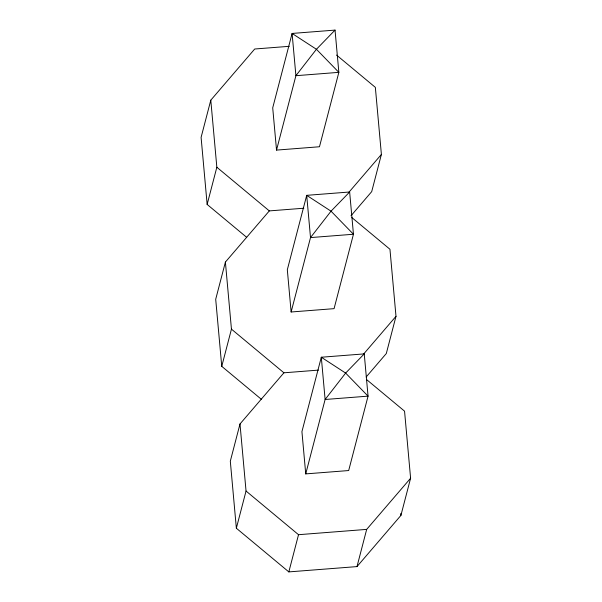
<?xml version="1.0" encoding="UTF-8"?>
<svg xmlns="http://www.w3.org/2000/svg" width="602" height="602" viewBox="0 0 602 602"><rect width="100%" height="100%" fill="white"/><g stroke="black" fill="none" stroke-linecap="round" stroke-linejoin="round"><path stroke-width="0.9" d="M289.261 46.316L254.714 49.003L210.79 100.18L201.098 137.376L207.148 204.439L246.685 237.338M207.148 204.439L216.84 167.236L210.79 100.18M303.859 208.217L269.312 210.903L225.396 262.073L215.704 299.277L221.754 366.34L261.291 399.239M276.529 150.101L295.906 75.694L292.098 33.441L335.043 30.1L338.851 72.345L319.474 146.753L276.529 150.101L272.714 107.848L292.098 33.441L316.426 49.281L338.851 72.345L295.906 75.694L316.426 49.281L335.043 30.1M221.754 366.34L231.446 329.136L225.396 262.073M318.466 370.11L283.918 372.804L239.995 423.974L230.31 461.177L236.353 528.232L288.832 571.9L356.994 566.595L400.909 515.425L410.602 478.221L404.552 411.158L366.452 379.456M291.127 311.994L310.512 237.587L306.704 195.341L349.642 192L353.457 234.246L334.072 308.653L291.127 311.994L287.32 269.749L306.704 195.341L331.025 211.174L353.457 234.246L310.512 237.587L331.025 211.174L349.642 192M236.353 528.232L246.045 491.029L239.995 423.974M336.533 55.068L375.347 87.365L381.397 154.428L371.705 191.632L350.966 215.794M305.733 473.894L325.118 399.487L321.302 357.234L364.248 353.893L368.055 396.146L348.678 470.546L305.733 473.894L301.926 431.642L321.302 357.234L345.631 373.074L368.055 396.146L325.118 399.487L345.631 373.074L364.248 353.893M288.832 571.9L298.524 534.696L246.045 491.029M351.854 217.563L389.953 249.266L395.996 316.321L386.311 353.524L366.182 376.98M356.994 566.595L366.678 529.391L410.602 478.221M349.062 192.091L381.397 154.428M363.668 353.991L395.996 316.321M298.524 534.696L366.678 529.391M216.84 167.236L269.312 210.903M231.446 329.136L283.918 372.804M400.744 513.559L400.909 515.425"/></g></svg>
